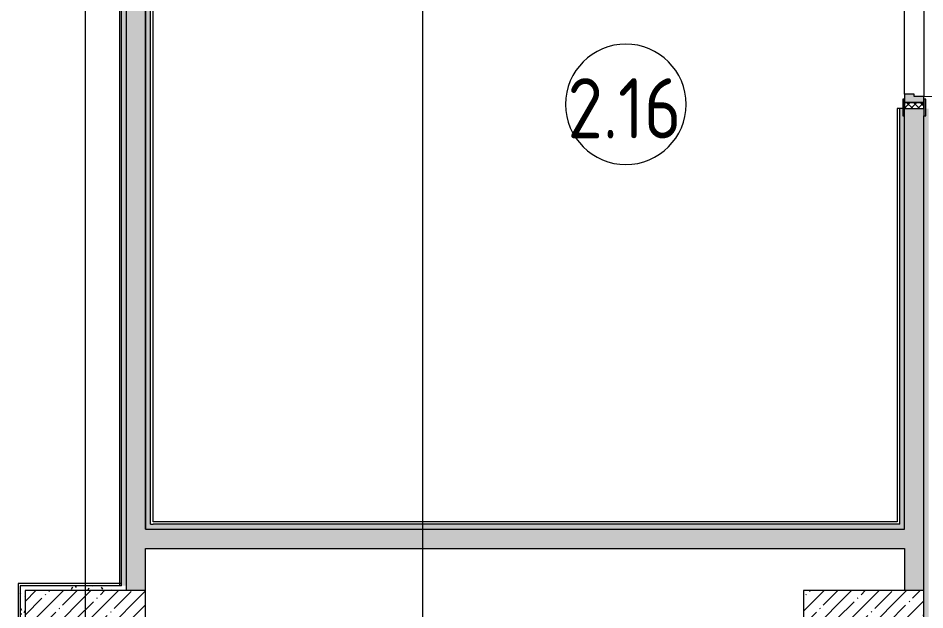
# Model space of a CAD drawing. Header units: millimetres. Extents: x -6228 to 201956, y -8553 to 30426.
# Drawn here: x 167233 to 170996, y 23120 to 25576 of the extents above; entities that cross this region are included whole.
import ezdxf

# ---------------------------------------------------------------- set-up
doc = ezdxf.new("R2010")
doc.units = ezdxf.units.MM
doc.linetypes.add('Осевая', pattern=[15875, 3175, -2381.25, 7937.5, -2381.25])
for name, color, linetype, lineweight in [('A-AREA-IDEN', 7, 'Continuous', 9), ('A-WALL-4', 7, 'Continuous', 13), ('I-WALL-5', 7, 'Continuous', 9), ('S-COLS-2', 7, 'Continuous', 9), ('Оси', 7, 'Continuous', 9), ('Оси-2', 7, 'Осевая', 9)]:
    doc.layers.add(name, color=color, linetype=linetype, lineweight=lineweight)
for name, color, linetype, lineweight, true_color in [('A-DOOR-5', 7, 'Continuous', 9, 0xaaaaaa), ('A-DOOR-6', 7, 'Continuous', 9, 0xe2e2e2), ('A-DOOR-FRAM-4', 7, 'Continuous', 9, 0xe2e2e2), ('A-DOOR-FRAM-5', 7, 'Continuous', 9, 0xaaaaaa), ('I-WALL-6', 7, 'Continuous', 9, 0x787878), ('I-WALL-7', 9, 'Continuous', 9, 0x808080)]:
    doc.layers.add(name, color=color, linetype=linetype, lineweight=lineweight, true_color=true_color)
doc.styles.add('GOST Common', font='GOST_Common.ttf', dxfattribs={"width": 0.9, "height": 250})
pattern_1 = [(135, (96951.9, 0), (-75.43415, -75.43415), [106.68, -17.78, 3.556, -17.78]), (135, (96951.9, 75.39), (-75.43415, -75.43415), []), (50, (96951.9, 0), (127.52922, -11.15758), [13.335, -146.685]), (355, (96951.9, 0), (-24.66966, 133.74002), [10.668, -117.348]), (100.451, (96962.52, -0.93), (102.85973, 122.58178), [11.333, -124.663]), (46.184, (96951.9, 35.56), (189.75516, -29.43036), [20.002, -220.027]), (96.636, (96967.7, 33.1), (166.1822, 173.1996), [17, -186.995]), (351.184, (96951.9, 35.56), (166.18393, 173.19757), [16.002, -176.022]), (21, (96969.68, 26.67), (106.13027, -71.58603), [13.335, -146.685]), (326, (96969.68, 26.67), (43.26188, 128.93175), [10.668, -117.348]), (71.451, (96978.52, 20.7), (149.39198, 57.34505), [11.333, -124.663]), (37.5, (96951.896, 0), (2.162228, 59.188357), [3.353, -112.573, 3.353, -115.773, -117.792]), (37.5, (96951.896, 0), (2.162228, 59.188357), [-235.052, 3.353, -114.44]), (7.5, (96951.896, 0), (46.773857, 70.12615), [3.353, -64.567, 3.353, -109.906, -44.894]), (7.5, (96951.896, 0), (46.773857, 70.12615), [-181.178, 3.353, -41.542]), (327.5, (96912.247, 0), (94.91367, -4.010093), [3.353, -41.097, 3.353, -135.331, -184.023]), (327.5, (96912.247, 0), (94.91367, -4.010093), [-183.134, 3.353, -180.67]), (317.5, (96894.47, 0), (103.69057, 17.79882), [3.353, -54.432, 3.353, -88.748, -130.683]), (317.5, (96894.47, 0), (103.69057, 17.79882), [-149.885, 3.353, -127.33])]
pattern_2 = [(0, (96951.896, 0), (121.92, 30.48), [10.058, -81.382, 10.058, -81.382, -487.68]), (0, (96951.896, 0), (121.92, 30.48), [-182.88, 10.058, -172.822, 10.058, -81.382, -213.36]), (0, (96951.896, 0), (121.92, 30.48), [-457.2, 10.058, -50.902, 10.058, -142.342]), (120, (96997.616, 15.24), (-87.356454, 90.345817), [10.058, -81.382, 10.058, -81.382, -487.68]), (120, (96997.616, 15.24), (-87.356454, 90.345817), [-182.88, 10.058, -172.822, 10.058, -81.382, -213.36]), (120, (96997.616, 15.24), (-87.356454, 90.345817), [-457.2, 10.058, -50.902, 10.058, -142.342]), (240, (97012.856, 76.2), (-34.563546, -120.825817), [10.058, -81.382, 10.058, -81.382, -487.68]), (240, (97012.856, 76.2), (-34.563546, -120.825817), [-182.88, 10.058, -172.822, 10.058, -81.382, -213.36]), (240, (97012.856, 76.2), (-34.563546, -120.825817), [-457.2, 10.058, -50.902, 10.058, -142.342])]

# ---------------------------------------------------------------- blocks, each defined once
blk = doc.blocks.new('BSC_Колонна _Прямоугольная - 500х500-V196-План зашивки приборов отопления в осях 1 этажа 12-23')
at = {"layer": 'S-COLS-2'}
h = blk.add_hatch(dxfattribs=at)
h.set_pattern_fill('FP_172', color=256, style=0, pattern_type=2)
h.set_pattern_definition([(45, (-73790, -22950), (-57.02463, 57.02463), []), (45, (-73732.975, -22950), (-57.02463, 57.02463), [100.806, -20.161, 3.353, -16.808])])
h.paths.add_polyline_path([(-250, -250), (250, -250), (250, 250), (-250, 250), (-250, -32)])
for p, q in [((250, 250), (-250, 250)), ((-250, 250), (-250, -250)), ((250, -250), (250, 250)), ((-250, -250), (250, -250))]:
    blk.add_line(p, q, dxfattribs=at)
blk = doc.blocks.new('BSC_Колонна _Прямоугольная - 500х500-V197-План зашивки приборов отопления в осях 1 этажа 12-23')
at = {"layer": 'S-COLS-2'}
h = blk.add_hatch(dxfattribs=at)
h.set_pattern_fill('FP_173', color=256, style=0, pattern_type=2)
h.set_pattern_definition([(45, (-70560, -22950), (-57.02463, 57.02463), []), (45, (-70502.975, -22950), (-57.02463, 57.02463), [100.806, -20.161, 3.353, -16.808])])
h.paths.add_polyline_path([(-208.7, -250), (250, -250), (250, 250), (-250, 250), (-250, -250)])
for p, q in [((250, 250), (-250, 250)), ((-250, 250), (-250, -250)), ((250, -250), (250, 250)), ((-250, -250), (250, -250))]:
    blk.add_line(p, q, dxfattribs=at)
blk = doc.blocks.new('110_Дверь_СКБ_1Ст_Внутренняя1 - Д-4 1100x2100h_су мгн-32391219-План зашивки приборов отопления в осях 1 этажа 12-23')
at = {"layer": 'A-DOOR-5'}
h = blk.add_hatch(dxfattribs=at)
h.set_pattern_fill('FP_60', color=256, style=0, pattern_type=2)
h.set_pattern_definition([(135, (1751.41, 104.685), (-14.14214, -14.14214), []), (225, (1751.41, 104.685), (14.14214, -14.14214), [])])
h.paths.add_polyline_path([(562.5, 40), (537.5, 40), (537.5, -40), (562.5, -40)])
at = {"layer": 'A-DOOR-6'}
h = blk.add_hatch(color=256, dxfattribs=at)
h.paths.add_polyline_path([(537.5, 40), (512.5, 40), (512.5, 0), (502.5, 0), (502.5, -40), (537.5, -40)])
h.paths.add_polyline_path([(-477.5, -40), (-477.5, 0), (-487.5, 0), (-487.5, 40), (-512.5, 40), (-512.5, -40), (-492.7, -40)])
at = {"layer": 'A-DOOR-FRAM-4'}
for points in [[(-447.5, 162.5), (-447.5, 1040), (-487.5, 1040), (-487.5, 40), (-447.5, 40)], [(-497.5, 40), (-497.5, 48), (-567.5, 48), (-567.5, 40)], [(-497.5, 39), (-497.5, 40), (-512.5, 39)], [(592.5, 48), (522.5, 48), (522.5, 40), (592.5, 40)], [(537.5, 39), (537.5, 40), (522.5, 39)], [(-497.5, -40), (-567.5, -40), (-567.5, -48), (-497.5, -48)], [(592.5, -48), (592.5, -40), (522.5, -40), (522.5, -48)]]:
    blk.add_hatch(color=256, dxfattribs=at).paths.add_polyline_path(points)
at = {"layer": 'A-DOOR-FRAM-5'}
h = blk.add_hatch(dxfattribs=at)
h.set_pattern_fill('FP_61', color=256, style=0, pattern_type=2)
h.set_pattern_definition([(45, (-371.384, 104.685), (-14.1421, 14.1421), []), (135, (-371.384, 104.685), (-14.1421, -14.1421), [])])
h.paths.add_polyline_path([(-512.5, 40), (-537.5, 40), (-537.5, -40), (-512.5, -40)])
at = {"layer": 'A-DOOR-5'}
for p, q in [((-487.5, 1040), (-487.5, 40)), ((-447.5, 1040), (-487.5, 1040)), ((-447.5, 40), (-447.5, 1040)), ((-487.5, 40), (-447.5, 40))]:
    blk.add_line(p, q, dxfattribs=at)
blk.add_arc((-487.5, 40), 1000, 360, 90, dxfattribs=at)
at = {"layer": 'A-DOOR-FRAM-5'}
for p, q in [((-497.5, 48), (-567.5, 48)), ((-567.5, 48), (-567.5, 40)), ((-567.5, 40), (-497.5, 40)), ((-512.5, 40), (-537.5, 40)), ((-537.5, 40), (-537.5, -40)), ((-487.5, 40), (-512.5, 40)), ((-512.5, 40), (-512.5, -40)), ((-512.5, -40), (-512.5, 40)), ((-497.5, 40), (-512.5, 40)), ((-512.5, 40), (-512.5, 39)), ((-512.5, 39), (-497.5, 39)), ((-497.5, 40), (-497.5, 48)), ((-497.5, 39), (-497.5, 40)), ((-487.5, 0), (-487.5, 40)), ((512.5, 40), (512.5, 0)), ((537.5, 40), (512.5, 40)), ((592.5, 48), (522.5, 48)), ((522.5, 48), (522.5, 40)), ((537.5, 40), (522.5, 40)), ((522.5, 40), (522.5, 39)), ((522.5, 40), (592.5, 40)), ((522.5, 39), (537.5, 39)), ((537.5, -40), (537.5, 40)), ((562.5, 40), (537.5, 40)), ((537.5, 40), (537.5, -40)), ((537.5, 39), (537.5, 40)), ((562.5, -40), (562.5, 40)), ((592.5, 40), (592.5, 48)), ((-477.5, 0), (-487.5, 0)), ((-477.5, -40), (-477.5, 0)), ((512.5, 0), (502.5, 0)), ((502.5, 0), (502.5, -40)), ((-497.5, -40), (-567.5, -40)), ((-567.5, -40), (-567.5, -48)), ((-567.5, -48), (-497.5, -48)), ((-537.5, -40), (-512.5, -40)), ((-497.5, -39), (-512.5, -39)), ((-512.5, -39), (-512.5, -40)), ((-512.5, -40), (-477.5, -40)), ((-512.5, -40), (-497.5, -40)), ((-497.5, -40), (-497.5, -39)), ((-497.5, -48), (-497.5, -40)), ((502.5, -40), (537.5, -40)), ((537.5, -39), (522.5, -39)), ((522.5, -39), (522.5, -40)), ((522.5, -40), (537.5, -40)), ((592.5, -40), (522.5, -40)), ((522.5, -40), (522.5, -48)), ((522.5, -48), (592.5, -48)), ((537.5, -40), (537.5, -39)), ((537.5, -40), (562.5, -40)), ((592.5, -48), (592.5, -40))]:
    blk.add_line(p, q, dxfattribs=at)
blk = doc.blocks.new('Марка_Помещения - Номер-25198446-План зашивки приборов отопления в осях 1 этажа 12-23')
at = {"layer": 'A-AREA-IDEN'}
for start, end in [(360, 180), (180, 360)]:
    blk.add_arc((0, 0), 2.5, start, end, dxfattribs=at)

msp = doc.modelspace()

# ---------------------------------------------------------------- hatches: boundary and pattern name
at = {"layer": 'I-WALL-6'}
h = msp.add_hatch(dxfattribs=at)
h.set_pattern_fill('FP_165', color=256, style=0, pattern_type=2)
h.set_pattern_definition(pattern_1)
h.paths.add_polyline_path([(167681.9, 21150), (167761.9, 21150), (167761.9, 22700), (167681.9, 22700), (167681.9, 21170)])
h.paths.add_polyline_path([(167761.9, 23200), (167761.9, 26617.5), (167681.9, 26617.5), (167681.9, 23200)])
h = msp.add_hatch(dxfattribs=at)
h.set_pattern_fill('FP_165', color=256, style=0, pattern_type=2)
h.set_pattern_definition(pattern_1)
h.paths.add_polyline_path([(170911.9, 19100), (170991.9, 19100), (170991.9, 19540), (170911.9, 19540), (170911.9, 19120)])
h.paths.add_polyline_path([(170911.9, 20640), (170991.9, 20640), (170991.9, 22700), (170911.9, 22700), (170911.9, 20670)])
h.paths.add_polyline_path([(170991.9, 23200), (170991.9, 25200), (170911.9, 25200), (170911.9, 23200), (170943.6, 23200)])
h.paths.add_polyline_path([(170911.9, 26300), (170991.9, 26300), (170991.9, 26587.5), (170911.9, 26587.5), (170911.9, 26330)])
h = msp.add_hatch(dxfattribs=at)
h.set_pattern_fill('FP_165', color=256, style=0, pattern_type=2)
h.set_pattern_definition(pattern_1)
h.paths.add_polyline_path([(170911.9, 23375), (170911.9, 23455), (167761.9, 23455), (167761.9, 23375), (170215.5, 23375)])
at = {"layer": 'I-WALL-7'}
h = msp.add_hatch(dxfattribs=at)
h.set_pattern_fill('FP_186', color=256, style=0, pattern_type=2)
h.set_pattern_definition(pattern_2)
h.paths.add_polyline_path([(167781.9, 23455), (167781.9, 26880), (167761.9, 26880), (167761.9, 23455)])
h = msp.add_hatch(dxfattribs=at)
h.set_pattern_fill('FP_186', color=256, style=0, pattern_type=2)
h.set_pattern_definition(pattern_2)
h.paths.add_polyline_path([(171011.9, 18800), (171011.9, 19540), (170999.9, 19540), (170999.9, 19510), (170991.9, 19510), (170991.9, 18800)])
h.paths.add_polyline_path([(170999.9, 20640), (171011.9, 20640), (171011.9, 25200), (170999.9, 25200), (170999.9, 25170), (170991.9, 25170), (170992, 20670), (170999.9, 20670)])
h.paths.add_polyline_path([(171011.9, 26300), (171011.9, 26880), (170991.9, 26880), (170991.9, 26330), (170999.9, 26330), (170999.9, 26300)])
h = msp.add_hatch(dxfattribs=at)
h.set_pattern_fill('FP_186', color=256, style=0, pattern_type=2)
h.set_pattern_definition(pattern_2)
h.paths.add_polyline_path([(170891.9, 23475), (170911.9, 23475), (170911.5, 25170), (170903.9, 25170), (170903.9, 25200), (170891.9, 25200), (170891.9, 23486)])
h.paths.add_polyline_path([(170903.9, 26300), (170903.9, 26330), (170911.9, 26330), (170911.9, 26580), (170891.9, 26580), (170891.9, 26300)])
h = msp.add_hatch(dxfattribs=at)
h.set_pattern_fill('FP_186', color=256, style=0, pattern_type=2)
h.set_pattern_definition(pattern_2)
h.paths.add_polyline_path([(167681.9, 23220), (167681.9, 26330), (167661.9, 26330), (167661.9, 23220)])
h = msp.add_hatch(dxfattribs=at)
h.set_pattern_fill('FP_186', color=256, style=0, pattern_type=2)
h.set_pattern_definition(pattern_2)
h.paths.add_polyline_path([(170911.9, 23455), (170911.9, 23475), (167781.9, 23475), (167781.9, 23455), (170215.5, 23455)])
h = msp.add_hatch(dxfattribs=at)
h.set_pattern_fill('FP_186', color=256, style=0, pattern_type=2)
h.set_pattern_definition(pattern_2)
h.paths.add_polyline_path([(167241.9, 22700), (167261.9, 22700), (167261.9, 23220), (167241.9, 23220), (167241.9, 22918)])
h = msp.add_hatch(dxfattribs=at)
h.set_pattern_fill('FP_186', color=256, style=0, pattern_type=2)
h.set_pattern_definition(pattern_2)
h.paths.add_polyline_path([(167261.9, 23200), (167681.9, 23200), (167681.9, 23220), (167261.9, 23220)])

# ---------------------------------------------------------------- linework, layer by layer
at = {"layer": 'A-WALL-4'}
for p, q in [((167761.9, 23455), (167761.9, 26617.5)), ((167761.9, 26617.5), (167761.9, 23455)), ((167681.9, 26350), (167681.9, 23200)), ((170891.9, 23475), (170891.9, 25200)), ((170911.9, 23455), (170911.9, 25170)), ((170991.9, 23200), (170991.9, 25170)), ((167761.9, 23455), (170911.9, 23455)), ((167781.9, 23475), (167792.9, 23475)), ((167661.9, 23220), (167261.9, 23220)), ((167661.9, 23220), (167661.9, 23229))]:
    msp.add_line(p, q, dxfattribs=at)
at = {"layer": 'I-WALL-5'}
for p, q in [((167781.9, 23475), (167781.9, 26869)), ((167792.9, 23486), (167792.9, 26869)), ((167652.9, 26321), (167652.9, 23220)), ((167661.9, 23229), (167661.9, 26330)), ((170911.9, 25260), (170911.9, 26240)), ((170991.9, 26210), (170991.9, 25250)), ((170903.9, 25200), (170880.9, 25200)), ((170880.9, 25200), (170880.9, 23486)), ((170880.9, 23486), (167792.9, 23486)), ((170891.9, 23475), (167792.9, 23475)), ((167761.9, 23375), (170911.9, 23375)), ((167761.9, 23200), (167761.9, 23375)), ((170911.9, 23375), (170911.9, 23200)), ((167661.9, 23229), (167232.9, 23229)), ((167232.9, 23229), (167232.9, 22671)), ((167261.9, 23220), (167241.9, 23220)), ((167241.9, 23220), (167241.9, 22680))]:
    msp.add_line(p, q, dxfattribs=at)
at = {"layer": 'Оси'}
for p, q in [((167511.9, 24898.1), (167511.9, 27398.1)), ((168911.9, 24898.1), (168911.9, 27398.1))]:
    msp.add_line(p, q, dxfattribs=at)
at = {"layer": 'Оси-2'}
for p, q in [((167511.9, 593.7), (167511.9, 24898.1)), ((168911.9, 593.7), (168911.9, 24898.1))]:
    msp.add_line(p, q, dxfattribs=at)

# ---------------------------------------------------------------- block references
at = {"layer": 'A-AREA-IDEN', "xscale": 99.99999999999993, "yscale": 99.99999999999993, "zscale": 99.99999999999993}
msp.add_blockref('Марка_Помещения - Номер-25198446-План зашивки приборов отопления в осях 1 этажа 12-23', (169754.9, 25217.9), dxfattribs=at)
at = {"layer": 'A-DOOR-5', "rotation": 269.9999999999999}
msp.add_blockref('110_Дверь_СКБ_1Ст_Внутренняя1 - Д-4 1100x2100h_су мгн-32391219-План зашивки приборов отопления в осях 1 этажа 12-23', (170951.9, 25762.5), dxfattribs=at)
at = {"layer": 'S-COLS-2'}
for name, p in [('BSC_Колонна _Прямоугольная - 500х500-V197-План зашивки приборов отопления в осях 1 этажа 12-23', (167511.9, 22950)), ('BSC_Колонна _Прямоугольная - 500х500-V196-План зашивки приборов отопления в осях 1 этажа 12-23', (170741.9, 22950))]:
    msp.add_blockref(name, p, dxfattribs=at)

# ---------------------------------------------------------------- texts
at = {"layer": 'A-AREA-IDEN', "insert": (169513, 25326.5), "char_height": 250, "width": 606.076, "attachment_point": 1, "style": 'GOST Common'}
msp.add_mtext('2.16', dxfattribs=at)

doc.saveas('drawing.dxf')
